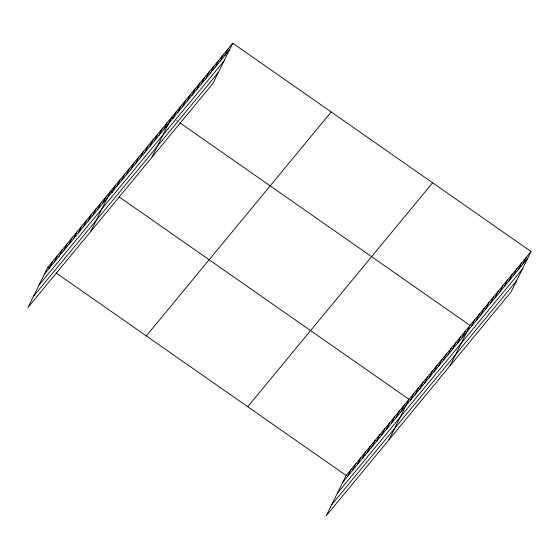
<?xml version="1.0" encoding="UTF-8"?>
<svg xmlns="http://www.w3.org/2000/svg" width="559" height="559" viewBox="0 0 559 559"><rect width="100%" height="100%" fill="white"/><g stroke="black" fill="none" stroke-linecap="round" stroke-linejoin="round"><path stroke-width="0.42" stroke-dasharray="2.79 2.1" d="M175.882 120.017L177.944 121.464"/><path stroke-width="0.84" d="M232.768 43.232L47.871 267.181L27.95 307.485L212.846 83.536L232.768 43.232L531.05 251.515L511.129 291.819L326.232 515.768L346.154 475.464L531.05 251.515M49.381 268.054L52.707 261.326M54.216 262.199L57.542 255.47M59.051 256.343L62.377 249.607M63.887 250.488L67.213 243.752M68.722 244.625L72.048 237.896M73.557 238.77L76.883 232.041M78.393 232.914L81.719 226.178M83.228 227.059L86.554 220.323M88.063 221.196L91.39 214.467M92.899 215.341L96.225 208.612M97.734 209.485L101.06 202.756M102.57 203.63L105.896 196.894M90.817 231.342L110.738 191.038L112.799 192.478M112.1 192.086L115.427 185.357M116.796 186.399L120.122 179.67M121.492 180.718L124.818 173.982M126.18 175.03L129.506 168.301M130.876 169.349L134.202 162.613M135.571 163.661L138.898 156.932M140.26 157.973L143.593 151.244M144.956 152.293L148.282 145.557M149.651 146.605L152.977 139.876M154.347 140.924L157.673 134.188M159.035 135.236L162.362 128.507M163.731 129.555L167.057 122.819M151.831 157.435L171.753 117.138L173.814 118.578M173.115 118.18L176.448 111.451M177.811 112.499L181.137 105.763M182.507 106.811L185.833 100.082M187.202 101.13L190.528 94.394M191.891 95.442L195.217 88.713M196.586 89.761L199.912 83.025M201.282 84.074L204.608 77.345M205.971 78.386L209.304 71.657M210.666 72.705L213.992 65.969M215.362 67.017L218.688 60.288M220.057 61.336L223.383 54.6M224.746 55.648L228.072 48.919M347.663 476.338L350.989 469.609M352.498 470.482L355.824 463.753M357.334 464.627L360.66 457.891M362.169 458.764L365.495 452.035M367.004 452.909L370.331 446.18M371.84 447.053L375.166 440.324M376.675 441.198L380.001 434.462M381.511 435.342L384.837 428.606M386.346 429.48L389.672 422.751M391.181 423.624L394.507 416.895M396.017 417.769L399.343 411.033M400.852 411.913L404.178 405.177M389.099 439.626L409.013 399.322L118.997 196.81M410.383 400.37L413.709 393.634M415.078 394.682L418.405 387.953M419.767 389.001L423.1 382.265M424.463 383.313L427.789 376.584M429.158 377.632L432.484 370.896M433.854 371.945L437.18 365.216M438.542 366.257L441.869 359.528M443.238 360.576L446.564 353.84M447.934 354.888L451.26 348.159M452.622 349.207L455.955 342.471M457.318 343.519L460.644 336.791M462.014 337.839L465.34 331.103M450.114 365.719L470.035 325.422L180.012 122.903M471.398 326.463L474.724 319.734M476.093 320.782L479.419 314.046M480.789 315.094L484.115 308.365M485.478 309.413L488.811 302.678M490.173 303.726L493.499 296.997M494.869 298.038L498.195 291.309M499.564 292.357L502.89 285.628M504.253 286.669L507.579 279.94M508.949 280.988L512.275 274.252M513.644 275.301L516.97 268.572M518.333 269.62L521.666 262.884M523.028 263.932L526.354 257.203M44.545 273.91L229.442 49.968M39.067 284.992L223.963 61.043M33.428 296.403L218.324 72.46M146.304 335.917L331.201 111.968M247.721 406.728L432.617 182.779M342.821 482.193L527.724 258.244M337.35 493.276L522.246 269.326M331.711 504.686L516.607 280.737M47.871 267.181L49.248 268.145M56.131 272.953L346.154 475.464"/></g></svg>
